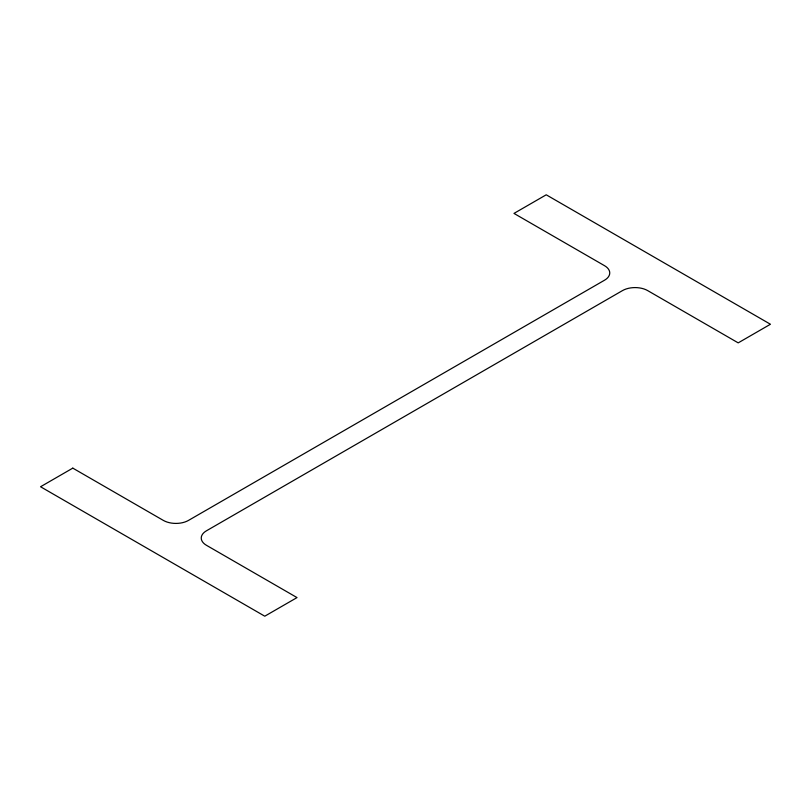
<?xml version="1.0" encoding="UTF-8"?>
<svg xmlns="http://www.w3.org/2000/svg" width="811" height="811" viewBox="0 0 811 811"><rect width="100%" height="100%" fill="white"/><g stroke="black" fill="none" stroke-linecap="round" stroke-linejoin="round"><path stroke-width="1.22" d="M72.797 468.129L40.55 486.752L264.771 616.198L297.019 597.585L206.45 545.296A17.761 10.249 0 0 1 206.45 530.799L622.524 290.581A17.761 10.249 0 0 1 647.634 290.581L738.203 342.871L770.45 324.248L546.229 194.802L513.981 213.415L604.55 265.704A17.761 10.249 0 0 1 604.55 280.2L188.476 520.419A17.761 10.249 0 0 1 163.366 520.419L72.797 468.129"/></g></svg>
